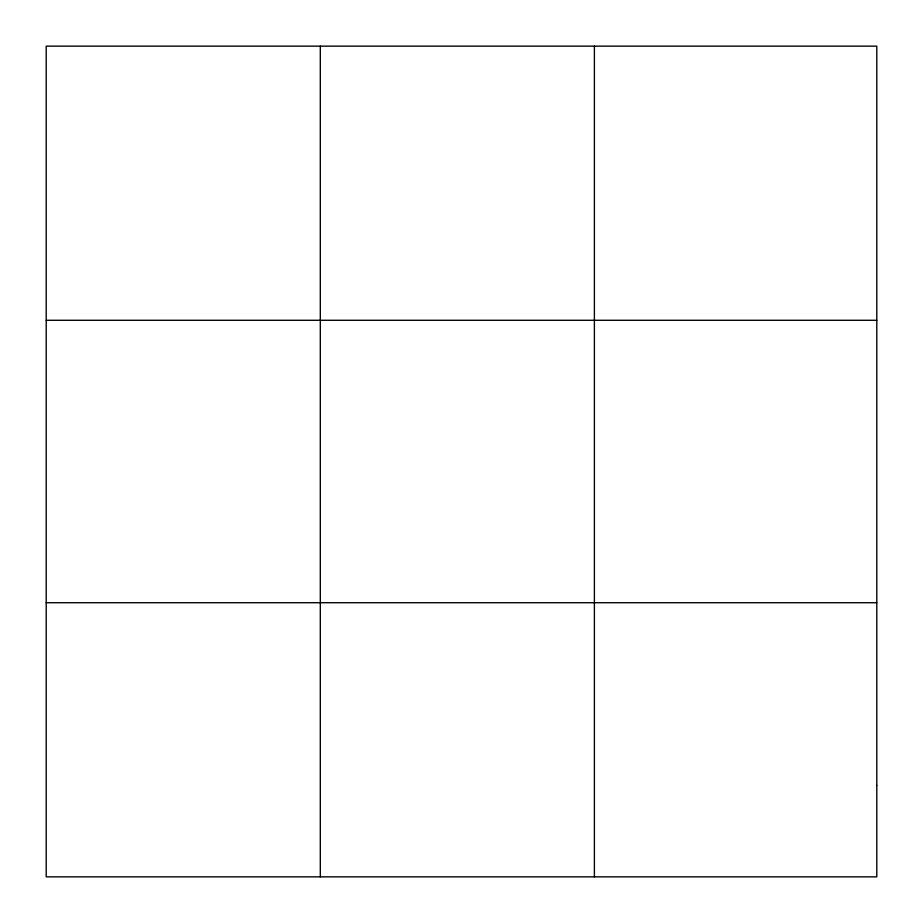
<?xml version="1.0" encoding="UTF-8"?>
<svg xmlns="http://www.w3.org/2000/svg" width="923" height="923" viewBox="0 0 923 923"><rect width="100%" height="100%" fill="white"/><g stroke="black" fill="none" stroke-linecap="round" stroke-linejoin="round"><path stroke-width="1.38" d="M320.304 876.85L320.304 46.15M594.389 876.85L594.389 46.15M46.208 320.281L876.792 320.281M46.208 602.719L876.792 602.719M876.792 785.473L876.792 876.85L46.208 876.85L46.208 46.15L876.792 46.15L876.792 785.473"/></g></svg>
